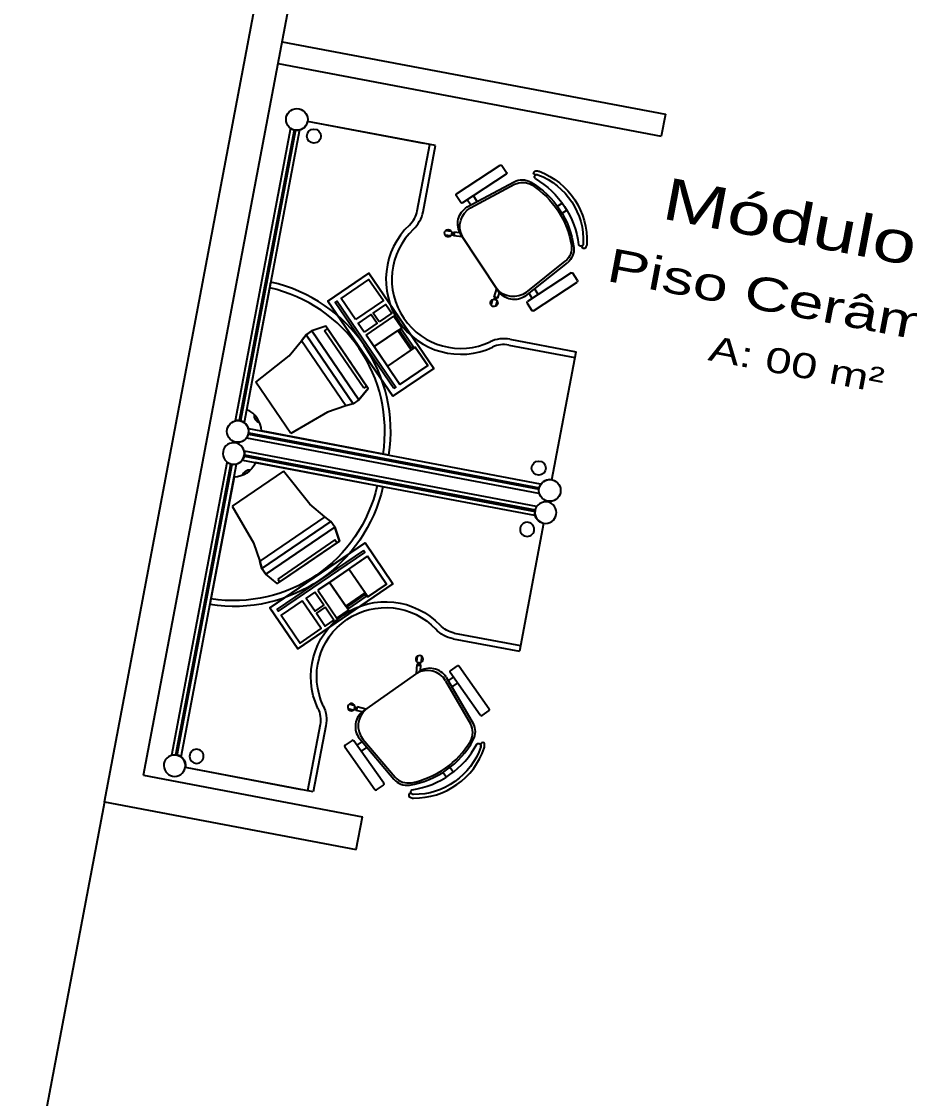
# Model space of a CAD drawing. Header units: inches. Extents: x -18604 to 2753, y -9056 to 3482.
# Drawn here: x -15505.6 to -15107.1, y -2644.3 to -2161.1 of the extents above; entities that cross this region are included whole.
import ezdxf
from ezdxf.enums import TextEntityAlignment as Align

# ---------------------------------------------------------------- set-up
doc = ezdxf.new("R2010")
doc.units = ezdxf.units.IN
for name, color, linetype in [('ESPECARQ', 2, 'Continuous'), ('Linha Fina', 253, 'Continuous'), ('MOVEIS', 2, 'Continuous'), ('Parede', 6, 'Continuous'), ('Parede Baixo', 4, 'Continuous'), ('TEXTO', 2, 'Continuous')]:
    doc.layers.add(name, color=color, linetype=linetype)
doc.styles.add('REGUA100', font='GOTHIC.TTF', dxfattribs={"width": 1.4})
doc.styles.add('REGUA60', font='GOTHIC.TTF', dxfattribs={"width": 1.4})

# ---------------------------------------------------------------- blocks, each defined once
blk = doc.blocks.new('INDUNI1')
at = {"color": 0, "style": 'REGUA100', "width": 1.4, "flags": 8}
for tag, p in [('NOME1', (0, 0)), ('NOME2', (0, -4.286))]:
    blk.add_attdef(tag, text='', height=2.5, dxfattribs=at).set_placement(p, align=Align.CENTER)
at = {"layer": 'ESPECARQ', "style": 'REGUA60', "width": 1.4}
blk.add_attdef('AREA', text='', height=1.5, dxfattribs=at).set_placement((0, -7.813), align=Align.CENTER)
at = {"layer": 'ESPECARQ', "style": 'REGUA60', "width": 1.4, "flags": 8}
for tag, p in [('PISO', (0, -10.313)), ('REVPAR', (0, -12.813)), ('PEDIR', (0, -15.313))]:
    blk.add_attdef(tag, text='', height=1.5, dxfattribs=at).set_placement(p, align=Align.CENTER)

msp = doc.modelspace()

# ---------------------------------------------------------------- linework, layer by layer
at = {"layer": 'Linha Fina'}
msp.add_line((-15468.44, -2511.24, 63.44), (-15505.62, -2707.76, 63.44), dxfattribs=at)
at = {"layer": 'MOVEIS'}
for p, q in [((-15325.01, -2215.78, 63.44), (-15377.23, -2205.9, 63.44)), ((-15319.82, -2216.76, 63.44), (-15377.23, -2205.9, 63.44)), ((-15384.95, -2208.95, 63.44), (-15409.8, -2340.26, 63.44)), ((-15383.28, -2209.74, 63.44), (-15407.95, -2340.14, 63.44)), ((-15382.65, -2209.86, 63.44), (-15407.33, -2340.26, 63.44)), ((-15380.8, -2209.73, 63.44), (-15405.65, -2341.05, 63.44)), ((-15328.04, -2245.98, 63.44), (-15322.42, -2216.27, 63.44)), ((-15325.44, -2246.47, 63.44), (-15319.82, -2216.76, 63.44)), ((-15310.35, -2238.41, 63.64), (-15290.79, -2225.54, 63.64)), ((-15290.04, -2225.69, 63.64), (-15287.94, -2228.87, 63.64)), ((-15288.1, -2229.63, 63.64), (-15307.65, -2242.5, 63.64)), ((-15305.61, -2244.3, 63.64), (-15284.54, -2232.98, 63.64)), ((-15304.07, -2244.65, 63.64), (-15284.32, -2234.12, 63.64)), ((-15308.41, -2242.35, 63.64), (-15310.5, -2239.16, 63.64)), ((-15303.99, -2243.5, 63.64), (-15305.56, -2241.12, 63.64)), ((-15301.18, -2241.83, 63.64), (-15302.83, -2239.33, 63.64)), ((-15265.11, -2243.93, 63.64), (-15262.97, -2242.53, 63.64)), ((-15263.01, -2247.12, 63.64), (-15260.87, -2245.71, 63.64)), ((-15312.75, -2255.22, 63.64), (-15315.27, -2254.94, 63.64)), ((-15311.58, -2255.55, 63.64), (-15311.6, -2255.76, 63.64)), ((-15308.9, -2255.86, 63.64), (-15311.58, -2255.55, 63.64)), ((-15291.75, -2281.91, 63.64), (-15308.43, -2256.57, 63.64)), ((-15312.98, -2257.26, 63.64), (-15315.51, -2256.98, 63.64)), ((-15311.74, -2256.97, 63.64), (-15311.76, -2257.17, 63.64)), ((-15307.73, -2257.63, 63.64), (-15311.76, -2257.17, 63.64)), ((-15279.36, -2284.18, 63.64), (-15260.64, -2269.3, 63.64)), ((-15279.08, -2282.63, 63.64), (-15261.6, -2268.65, 63.64)), ((-15349.78, -2274.02, 65.55), (-15368.1, -2286.51, 65.55)), ((-15349.78, -2274.02, 65.55), (-15349.78, -2274.02, 63.44)), ((-15320.64, -2316.76, 63.44), (-15349.78, -2274.02, 63.44)), ((-15320.64, -2316.76, 65.55), (-15349.78, -2274.02, 65.55)), ((-15258.96, -2273.89, 63.64), (-15278.52, -2286.76, 63.64)), ((-15256.11, -2277.23, 63.64), (-15258.21, -2274.04, 63.64)), ((-15404.5, -2335.26, 63.44), (-15393.67, -2278.03, 63.44)), ((-15362.23, -2285.31, 65.55), (-15349.71, -2276.78, 65.55)), ((-15349.71, -2276.78, 65.55), (-15343.25, -2286.24, 65.55)), ((-15275.83, -2290.86, 63.64), (-15256.27, -2277.98, 63.64)), ((-15355.78, -2294.78, 65.55), (-15362.23, -2285.31, 65.55)), ((-15292.45, -2280.85, 63.64), (-15293.62, -2284.73, 63.64)), ((-15293.42, -2284.79, 63.64), (-15293.62, -2284.73, 63.64)), ((-15292.06, -2285.21, 63.64), (-15292.26, -2285.15, 63.64)), ((-15291.28, -2282.62, 63.64), (-15292.06, -2285.21, 63.64)), ((-15277.99, -2283, 63.64), (-15276.43, -2285.38, 63.64)), ((-15275.34, -2281.08, 63.64), (-15273.7, -2283.59, 63.64)), ((-15368.1, -2286.51, 65.55), (-15338.96, -2329.25, 65.55)), ((-15364.86, -2287.11, 65.55), (-15363.99, -2286.51, 65.55)), ((-15338.47, -2325.81, 65.55), (-15364.86, -2287.11, 65.55)), ((-15363.99, -2286.51, 65.55), (-15337.6, -2325.21, 65.55)), ((-15343.25, -2286.24, 65.55), (-15355.78, -2294.78, 65.55)), ((-15347.81, -2291.9, 65.55), (-15342.07, -2287.98, 65.55)), ((-15342.07, -2287.98, 65.55), (-15339.39, -2291.91, 65.55)), ((-15294.19, -2285.82, 63.64), (-15294.92, -2288.25, 63.64)), ((-15292.22, -2286.41, 63.64), (-15292.96, -2288.84, 63.64)), ((-15278.68, -2287.52, 63.64), (-15276.58, -2290.7, 63.64)), ((-15354.59, -2296.52, 65.55), (-15348.69, -2292.5, 65.55)), ((-15351.02, -2301.75, 65.55), (-15338.5, -2293.22, 65.55)), ((-15348.69, -2292.5, 65.55), (-15346.01, -2296.42, 65.55)), ((-15345.14, -2295.83, 65.55), (-15347.81, -2291.9, 65.55)), ((-15339.39, -2291.91, 65.55), (-15345.14, -2295.83, 65.55)), ((-15338.5, -2293.22, 65.55), (-15334.93, -2298.45, 65.55)), ((-15377.92, -2301.65, 64.49), (-15375.31, -2299.87, 65.55)), ((-15375.31, -2299.87, 65.55), (-15377.92, -2301.65, 65.55)), ((-15369.03, -2297.83, 65.55), (-15375.31, -2299.87, 65.55)), ((-15354.2, -2330.83, 65.55), (-15375.31, -2299.87, 65.55)), ((-15375.31, -2299.87, 65.55), (-15354.2, -2330.83, 65.55)), ((-15369.59, -2299.82, 65.55), (-15368.28, -2298.93, 65.55)), ((-15352.06, -2325.53, 65.55), (-15369.59, -2299.82, 65.55)), ((-15359.52, -2311.78, 65.55), (-15369.03, -2297.83, 65.55)), ((-15350.76, -2324.63, 65.55), (-15368.28, -2298.93, 65.55)), ((-15357.58, -2314.63, 70.83), (-15367.54, -2300.02, 70.83)), ((-15351.91, -2300.45, 65.55), (-15354.59, -2296.52, 65.55)), ((-15346.01, -2296.42, 65.55), (-15351.91, -2300.45, 65.55)), ((-15334.93, -2298.45, 65.55), (-15336.67, -2299.64, 65.55)), ((-15336.67, -2299.64, 65.55), (-15330.73, -2308.36, 65.55)), ((-15335.94, -2299.78, 65.55), (-15335.07, -2299.18, 65.55)), ((-15330.59, -2307.63, 65.55), (-15335.94, -2299.78, 65.55)), ((-15335.07, -2299.18, 65.55), (-15329.72, -2307.03, 65.55)), ((-15385.58, -2311.03, 62.38), (-15379.94, -2304.31, 64.49)), ((-15377.92, -2301.65, 64.49), (-15379.94, -2304.31, 64.49)), ((-15379.94, -2304.31, 64.49), (-15377.92, -2301.65, 64.49)), ((-15356.81, -2332.62, 64.49), (-15377.92, -2301.65, 64.49)), ((-15356.81, -2332.62, 65.55), (-15377.92, -2301.65, 65.55)), ((-15335.84, -2324.01, 65.55), (-15351.02, -2301.75, 65.55)), ((-15286.46, -2303.65, 63.44), (-15256.75, -2309.27, 63.44)), ((-15330.73, -2308.36, 65.55), (-15328.98, -2307.17, 65.55)), ((-15329.72, -2307.03, 65.55), (-15330.59, -2307.63, 65.55)), ((-15328.98, -2307.17, 65.55), (-15323.32, -2315.48, 65.55)), ((-15286.95, -2306.24, 63.44), (-15257.24, -2311.86, 63.44)), ((-15267.61, -2366.68, 63.44), (-15256.75, -2309.27, 63.44)), ((-15400.51, -2322.87, 62.38), (-15385.58, -2311.03, 62.38)), ((-15359.52, -2311.78, 65.55), (-15350, -2325.74, 65.55)), ((-15364.16, -2316.22, 65.55), (-15354.2, -2330.83, 65.55)), ((-15338.96, -2329.25, 65.55), (-15320.64, -2316.76, 65.55)), ((-15323.32, -2315.48, 65.55), (-15335.84, -2324.01, 65.55)), ((-15320.64, -2316.76, 65.55), (-15320.64, -2316.76, 63.44)), ((-15384.81, -2345.89, 62.38), (-15400.51, -2322.87, 62.38)), ((-15350, -2325.74, 65.55), (-15354.2, -2330.83, 65.55)), ((-15350.76, -2324.63, 65.55), (-15352.06, -2325.53, 65.55)), ((-15350.76, -2324.63, 65.55), (-15350.76, -2324.63, 65.55)), ((-15350.76, -2324.63, 65.55), (-15350.76, -2324.63, 65.55)), ((-15337.6, -2325.21, 65.55), (-15338.47, -2325.81, 65.55)), ((-15360.02, -2333.53, 64.49), (-15368.34, -2336.32, 62.38)), ((-15356.81, -2332.62, 64.49), (-15360.02, -2333.53, 64.49)), ((-15356.81, -2332.62, 64.49), (-15360.02, -2333.53, 64.49)), ((-15354.2, -2330.83, 65.55), (-15356.81, -2332.62, 64.49)), ((-15354.2, -2330.83, 65.55), (-15356.81, -2332.62, 65.55)), ((-15368.34, -2336.32, 62.38), (-15384.81, -2345.89, 62.38)), ((-15404.59, -2347.91, 63.44), (-15273.6, -2372.69, 63.44)), ((-15403.8, -2343.76, 63.44), (-15272.81, -2368.54, 63.44)), ((-15403.79, -2346.23, 63.44), (-15273.26, -2370.93, 63.44)), ((-15403.68, -2345.61, 63.44), (-15273.15, -2370.31, 63.44)), ((-15340.76, -2355.63, 63.44), (-15397.99, -2344.8, 63.44)), ((-15406.46, -2357.84, 63.44), (-15275.48, -2382.62, 63.44)), ((-15405.68, -2353.69, 63.44), (-15274.69, -2378.47, 63.44)), ((-15405.67, -2356.16, 63.44), (-15275.14, -2380.86, 63.44)), ((-15405.55, -2355.54, 63.44), (-15275.02, -2380.23, 63.44)), ((-15438.17, -2490.21, 63.44), (-15413.32, -2358.9, 63.44)), ((-15436.32, -2490.09, 63.44), (-15411.65, -2359.69, 63.44)), ((-15435.7, -2490.21, 63.44), (-15411.02, -2359.81, 63.44)), ((-15434.02, -2491, 63.44), (-15409.17, -2359.68, 63.44)), ((-15388.01, -2362.79, 62.38), (-15411.03, -2378.49, 62.38)), ((-15343.44, -2369.81, 63.44), (-15400.68, -2358.98, 63.44)), ((-15376.17, -2377.71, 62.38), (-15388.01, -2362.79, 62.38)), ((-15410.22, -2365.49, 63.44), (-15421.05, -2422.72, 63.44)), ((-15411.03, -2378.49, 62.38), (-15401.46, -2394.96, 62.38)), ((-15369.45, -2383.35, 64.49), (-15376.17, -2377.71, 62.38)), ((-15366.79, -2385.37, 64.49), (-15397.76, -2406.48, 64.49)), ((-15366.79, -2385.37, 65.55), (-15397.76, -2406.48, 65.55)), ((-15366.79, -2385.37, 64.49), (-15369.45, -2383.35, 64.49)), ((-15366.79, -2385.37, 64.49), (-15369.45, -2383.35, 64.49)), ((-15365.01, -2387.99, 65.55), (-15366.79, -2385.37, 64.49)), ((-15365.01, -2387.99, 65.55), (-15366.79, -2385.37, 65.55)), ((-15271.32, -2386.25, 63.44), (-15282.18, -2443.66, 63.44)), ((-15365.01, -2387.99, 65.55), (-15395.97, -2409.1, 65.55)), ((-15395.97, -2409.1, 65.55), (-15365.01, -2387.99, 65.55)), ((-15379.62, -2397.95, 65.55), (-15365.01, -2387.99, 65.55)), ((-15362.97, -2394.26, 65.55), (-15365.01, -2387.99, 65.55)), ((-15401.46, -2394.96, 62.38), (-15398.67, -2403.27, 64.49)), ((-15394.14, -2424.17, 65.55), (-15351.4, -2395.03, 65.55)), ((-15364.96, -2393.71, 65.55), (-15390.67, -2411.23, 65.55)), ((-15364.07, -2395.02, 65.55), (-15389.78, -2412.54, 65.55)), ((-15376.92, -2403.78, 65.55), (-15362.97, -2394.26, 65.55)), ((-15364.07, -2395.02, 65.55), (-15364.96, -2393.71, 65.55)), ((-15364.07, -2395.02, 65.55), (-15364.07, -2395.02, 65.55)), ((-15364.07, -2395.02, 65.55), (-15364.07, -2395.02, 65.55)), ((-15351.4, -2395.03, 65.55), (-15338.92, -2413.35, 65.55)), ((-15352.21, -2398.41, 65.55), (-15390.91, -2424.8, 65.55)), ((-15390.32, -2425.67, 65.55), (-15351.61, -2399.28, 65.55)), ((-15350.41, -2401.04, 65.55), (-15372.68, -2416.22, 65.55)), ((-15351.61, -2399.28, 65.55), (-15352.21, -2398.41, 65.55)), ((-15341.88, -2413.56, 65.55), (-15350.41, -2401.04, 65.55)), ((-15397.76, -2406.48, 64.49), (-15398.67, -2403.27, 64.49)), ((-15398.67, -2403.27, 64.49), (-15397.76, -2406.48, 64.49)), ((-15376.92, -2403.78, 65.55), (-15390.88, -2413.29, 65.55)), ((-15374.08, -2401.84, 70.83), (-15388.69, -2411.8, 70.83)), ((-15397.76, -2406.48, 64.49), (-15395.97, -2409.1, 65.55)), ((-15395.97, -2409.1, 65.55), (-15397.76, -2406.48, 65.55)), ((-15390.88, -2413.29, 65.55), (-15395.97, -2409.1, 65.55)), ((-15390.67, -2411.23, 65.55), (-15389.78, -2412.54, 65.55)), ((-15338.92, -2413.35, 63.44), (-15381.65, -2442.49, 63.44)), ((-15338.92, -2413.35, 65.55), (-15381.65, -2442.49, 65.55)), ((-15350.18, -2419.23, 65.55), (-15341.88, -2413.56, 65.55)), ((-15338.92, -2413.35, 65.55), (-15338.92, -2413.35, 63.44)), ((-15373.98, -2417.11, 65.55), (-15377.91, -2419.79, 65.55)), ((-15377.91, -2419.79, 65.55), (-15373.89, -2425.69, 65.55)), ((-15369.96, -2423.01, 65.55), (-15373.98, -2417.11, 65.55)), ((-15372.68, -2416.22, 65.55), (-15364.14, -2428.74, 65.55)), ((-15360.09, -2423.43, 65.55), (-15351.37, -2417.48, 65.55)), ((-15351.51, -2418.22, 65.55), (-15359.36, -2423.57, 65.55)), ((-15358.77, -2424.44, 65.55), (-15350.92, -2419.09, 65.55)), ((-15350.92, -2419.09, 65.55), (-15351.51, -2418.22, 65.55)), ((-15351.37, -2417.48, 65.55), (-15350.18, -2419.23, 65.55)), ((-15381.65, -2442.49, 65.55), (-15394.14, -2424.17, 65.55)), ((-15390.91, -2424.8, 65.55), (-15390.32, -2425.67, 65.55)), ((-15379.65, -2420.98, 65.55), (-15389.12, -2427.43, 65.55)), ((-15371.12, -2433.5, 65.55), (-15379.65, -2420.98, 65.55)), ((-15373.89, -2425.69, 65.55), (-15369.96, -2423.01, 65.55)), ((-15369.37, -2423.88, 65.55), (-15373.29, -2426.56, 65.55)), ((-15365.45, -2429.63, 65.55), (-15369.37, -2423.88, 65.55)), ((-15364.14, -2428.74, 65.55), (-15358.91, -2425.17, 65.55)), ((-15358.91, -2425.17, 65.55), (-15360.09, -2423.43, 65.55)), ((-15359.36, -2423.57, 65.55), (-15358.77, -2424.44, 65.55)), ((-15389.12, -2427.43, 65.55), (-15380.58, -2439.95, 65.55)), ((-15373.29, -2426.56, 65.55), (-15369.37, -2432.31, 65.55)), ((-15369.37, -2432.31, 65.55), (-15365.45, -2429.63, 65.55)), ((-15380.58, -2439.95, 65.55), (-15371.12, -2433.5, 65.55)), ((-15311.89, -2438.04, 63.44), (-15282.18, -2443.66, 63.44)), ((-15311.39, -2435.45, 63.44), (-15281.69, -2441.07, 63.44)), ((-15381.65, -2442.49, 65.55), (-15381.65, -2442.49, 63.44)), ((-15328.38, -2453.62, 63.64), (-15328.05, -2449.57, 63.64)), ((-15328.18, -2448.36, 63.64), (-15327.98, -2445.83, 63.64)), ((-15327.85, -2449.59, 63.64), (-15328.05, -2449.57, 63.64)), ((-15326.64, -2452.39, 63.64), (-15326.42, -2449.71, 63.64)), ((-15326.42, -2449.71, 63.64), (-15326.63, -2449.69, 63.64)), ((-15326.13, -2448.52, 63.64), (-15325.93, -2445.99, 63.64)), ((-15327.34, -2452.89, 63.64), (-15352.12, -2470.38, 63.64)), ((-15299.75, -2472.33, 63.64), (-15313.25, -2453.2, 63.64)), ((-15313.12, -2452.44, 63.64), (-15310.01, -2450.25, 63.64)), ((-15309.25, -2450.38, 63.64), (-15295.75, -2469.5, 63.64)), ((-15315.28, -2456.85, 63.64), (-15304.12, -2476.25, 63.64)), ((-15314.98, -2455.3, 63.64), (-15302.99, -2475.99, 63.64)), ((-15314.14, -2456.89, 63.64), (-15311.81, -2455.25, 63.64)), ((-15312.37, -2459.65, 63.64), (-15309.92, -2457.92, 63.64)), ((-15356.11, -2468.07, 63.64), (-15358.56, -2467.42, 63.64)), ((-15355.06, -2468.8, 63.64), (-15355.01, -2468.6, 63.64)), ((-15351.09, -2469.65, 63.64), (-15355.01, -2468.6, 63.64)), ((-15356.64, -2470.06, 63.64), (-15359.09, -2469.4, 63.64)), ((-15355.43, -2470.18, 63.64), (-15355.37, -2469.98, 63.64)), ((-15352.82, -2470.88, 63.64), (-15355.43, -2470.18, 63.64)), ((-15295.88, -2470.26, 63.64), (-15298.99, -2472.46, 63.64)), ((-15371.66, -2476.54, 63.44), (-15377.28, -2506.24, 63.44)), ((-15369.07, -2477.03, 63.44), (-15374.69, -2506.73, 63.44)), ((-15357.3, -2483.63, 63.64), (-15360.41, -2485.83, 63.64)), ((-15353.98, -2482.84, 63.64), (-15338.51, -2501.06, 63.64)), ((-15352.43, -2483.07, 63.64), (-15337.88, -2500.08, 63.64)), ((-15360.55, -2486.59, 63.64), (-15347.04, -2505.72, 63.64)), ((-15343.04, -2502.89, 63.64), (-15356.54, -2483.76, 63.64)), ((-15352.77, -2484.17, 63.64), (-15355.1, -2485.81, 63.64)), ((-15350.76, -2486.75, 63.64), (-15353.21, -2488.48, 63.64)), ((-15379.87, -2505.75, 63.44), (-15432.09, -2495.87, 63.44)), ((-15374.69, -2506.73, 63.44), (-15432.09, -2495.87, 63.44)), ((-15316.41, -2497.97, 63.64), (-15314.94, -2500.06, 63.64)), ((-15313.3, -2495.77, 63.64), (-15311.82, -2497.86, 63.64)), ((-15346.28, -2505.85, 63.64), (-15343.17, -2503.65, 63.64))]:
    msp.add_line(p, q, dxfattribs=at)
at = {"layer": 'MOVEIS', "extrusion": (0.826234, 0.563328, 0)}
for p, q in [((-15377.92, -2301.65, 65.55), (-15377.92, -2301.65, 64.49)), ((-15356.81, -2332.62, 65.55), (-15356.81, -2332.62, 64.49))]:
    msp.add_line(p, q, dxfattribs=at)
at = {"layer": 'MOVEIS', "extrusion": (0.563328, -0.826234, 0)}
for p, q in [((-15366.79, -2385.37, 65.55), (-15366.79, -2385.37, 64.49)), ((-15397.76, -2406.48, 65.55), (-15397.76, -2406.48, 64.49))]:
    msp.add_line(p, q, dxfattribs=at)
at = {"layer": 'MOVEIS', "elevation": 63.64}
msp.add_lwpolyline([(-15299.49, -2486.54, -0.323529), (-15329.73, -2507.9, -0.122717), (-15330.37, -2507.72, -0.605717), (-15330.3, -2505.79, 0.237888), (-15301.28, -2485.31, -0.605717), (-15299.44, -2485.89)], format="xyb", dxfattribs=at)
msp.add_lwpolyline([(-15330.3, -2505.79, 0.237888), (-15301.28, -2485.31, -0.605717), (-15299.44, -2485.89, -0.122717), (-15299.49, -2486.54, -0.323529), (-15329.73, -2507.9, -0.122717), (-15330.37, -2507.72, -0.605717)], format="xyb", close=True, dxfattribs=at)
at = {"layer": 'MOVEIS'}
for centre, radius in [((-15382.05, -2204.99, 63.44), 4.86), ((-15374.4, -2212.5, 63.44), 3.17), ((-15408.55, -2345.01, 63.44), 4.86), ((-15273.52, -2361.48, 63.44), 3.17), ((-15268.53, -2371.5, 63.44), 4.86), ((-15327.2, -2449.19, 63.64), 0.545), ((-15355.65, -2469.27, 63.64), 0.545)]:
    msp.add_circle(centre, radius, dxfattribs=at)
for centre, radius, start, end in [((-15382.05, -2204.99, 63.44), 4.91, 233.8119, 349.2862), ((-15339.65, -2243.78, 63.44), 11.82, 313.3118, 349.2862), ((-15339.65, -2243.78, 63.44), 14.46, 313.3118, 349.2862), ((-15308.52, -2276.81, 63.44), 33.57, 133.3118, 295.2607), ((-15308.52, -2276.81, 63.44), 30.93, 133.3118, 295.2607), ((-15408.55, -2345.01, 63.44), 65.97, 351.0936, 77.4789), ((-15408.55, -2345.01, 63.44), 68.61, 351.0936, 77.4789), ((-15289.15, -2317.86, 63.44), 14.46, 79.2862, 115.2607), ((-15289.15, -2317.86, 63.44), 11.82, 79.2862, 115.2607), ((-15408.55, -2345.01, 63.44), 10.56, 1.1157, 67.4567), ((-15398.12, -2337.9, 63.44), 3.14, 170.8791, 257.6934), ((-15408.55, -2345.01, 63.44), 4.91, 323.8119, 104.7606), ((-15268.53, -2371.5, 63.44), 4.91, 79.2862, 156.8676), ((-15327.06, -2447.18, 63.64), 1.63, 277.9356, 253.7559), ((-15327.19, -2449.1, 63.64), 0.817, 217.1996, 313.579), ((-15323.48, -2461.96, 63.64), 9.66, 31.9673, 119.627), ((-15322.32, -2460, 63.64), 8.71, 32.6503, 125.2195), ((-15312.81, -2452.89, 63.64), 0.545, 125.2195, 215.2195), ((-15309.7, -2450.69, 63.64), 0.545, 35.2195, 125.2195), ((-15357.6, -2468.74, 63.64), 1.63, 356.6831, 332.5034), ((-15355.74, -2469.25, 63.64), 0.817, 296.8601, 33.2394), ((-15347.1, -2477.5, 63.64), 8.71, 125.2195, 217.7888), ((-15344.86, -2477.06, 63.64), 9.66, 130.812, 218.4717), ((-15299.31, -2472.02, 63.64), 0.545, 215.2195, 305.2195), ((-15296.19, -2469.82, 63.64), 0.545, 305.2195, 35.2195), ((-15310.73, -2480.05, 63.64), 7.62, 329.4834, 29.9196), ((-15309.58, -2479.81, 63.64), 7.62, 331.6148, 30.0983), ((-15356.99, -2484.08, 63.64), 0.545, 35.2195, 125.2195), ((-15337.58, -2464.69, 63.64), 39.44, 278.8242, 331.6148), ((-15360.1, -2486.27, 63.64), 0.545, 125.2195, 215.2195), ((-15338.14, -2463.89, 63.64), 39.44, 280.9556, 329.4834), ((-15329.38, -2476.29, 63.64), 33.24, 269.3433, 341.0957), ((-15298.67, -2485.45, 63.64), 0.852, 349.894, 185.4086), ((-15300.78, -2486.13, 63.64), 1.36, 342.0894, 10.074), ((-15300.78, -2486.13, 63.64), 2.99, 341.7624, 10.074), ((-15343.48, -2503.2, 63.64), 0.545, 305.2195, 35.2195), ((-15332.7, -2496.13, 63.64), 7.62, 220.3408, 278.8242), ((-15332.09, -2495.13, 63.64), 7.62, 220.5194, 280.9556), ((-15346.6, -2505.4, 63.64), 0.545, 215.2195, 305.2195), ((-15331.04, -2508.3, 63.64), 0.852, 65.0304, 260.5451), ((-15329.7, -2506.54, 63.64), 2.99, 240.365, 268.6766)]:
    msp.add_arc(centre, radius, start, end, dxfattribs=at)
at = {"layer": 'MOVEIS', "extrusion": (0, 0, -1)}
for centre, major_axis, start_param, end_param in [((-15290.49, -2225.99, 63.64), (-0.385, 0.385), 0.203279, 1.774075), ((-15288.4, -2229.17, 63.64), (-0.385, 0.385), 1.774075, 3.344871), ((-15280.94, -2239.7, 63.64), (-5.39, 5.39), 0.292661, 1.31339), ((-15274.95, -2228.98, 63.64), (-0.602, 0.602), 3.865169, 7.277544), ((-15274.38, -2230.84, 63.64), (-0.77, 0.77), 4.746885, 6.925335), ((-15274.38, -2230.84, 63.64), (-0.77, 0.77), 4.746885, 6.925335), ((-15294.83, -2265.78, 63.64), (-27.89, 27.89), 1.30698, 2.24117), ((-15294.83, -2265.78, 63.64), (-27.89, 27.89), 1.30698, 2.24117), ((-15274.34, -2231.11, 63.64), (-2.12, 2.12), 0.64215, 1.136282), ((-15274.34, -2231.11, 63.64), (-0.963, 0.963), 0.64215, 1.130574), ((-15274.34, -2231.11, 63.64), (-0.963, 0.963), 0.64215, 1.130574), ((-15285.1, -2259.37, 63.64), (-22.35, 22.35), 1.148273, 2.399878), ((-15285.1, -2259.37, 63.64), (-22.35, 22.35), 1.148273, 2.399878), ((-15285.1, -2259.37, 63.64), (-23.5, 23.5), 1.147917, 2.400233), ((-15280.74, -2240.85, 63.64), (-5.39, 5.39), 0.295779, 1.35059), ((-15296.97, -2267.19, 63.64), (-27.89, 27.89), 1.31339, 2.23476), ((-15297.78, -2267.72, 63.64), (-27.89, 27.89), 1.35059, 2.19756), ((-15310.05, -2238.86, 63.64), (-0.385, 0.385), 4.915668, 6.486464), ((-15299.23, -2253.01, 63.64), (-6.83, 6.83), 5.013275, 6.543226), ((-15301.15, -2251.78, 63.64), (-6.16, 6.16), 4.915668, 6.531306), ((-15307.95, -2242.05, 63.64), (-0.385, 0.385), 3.344871, 4.915668), ((-15314.13, -2256.1, 63.64), (-1.16, 1.16), 2.672284, 8.533454), ((-15312.12, -2256.31, 63.64), (-0.385, 0.385), 0.203279, 6.486464), ((-15312.21, -2256.3, 63.64), (-0.578, 0.578), 1.628175, 3.310312), ((-15254.65, -2260.81, 63.64), (-0.77, 0.77), 2.906, 5.084451), ((-15254.65, -2260.81, 63.64), (-0.77, 0.77), 2.906, 5.084451), ((-15254.88, -2260.67, 63.64), (-0.963, 0.963), 2.417576, 2.906), ((-15254.88, -2260.67, 63.64), (-0.963, 0.963), 2.417576, 2.906), ((-15254.88, -2260.67, 63.64), (-2.12, 2.12), 2.411869, 2.906), ((-15266.36, -2262.69, 63.64), (-5.39, 5.39), 2.19756, 3.252371), ((-15265.38, -2263.33, 63.64), (-5.39, 5.39), 2.23476, 3.255489), ((-15253.17, -2262.07, 63.64), (-0.602, 0.602), 2.553792, 5.966166), ((-15258.66, -2274.34, 63.64), (-0.385, 0.385), 0.203279, 1.774075), ((-15256.57, -2277.53, 63.64), (-0.385, 0.385), 1.774075, 3.344871), ((-15292.97, -2285.4, 63.64), (-0.385, 0.385), 0.203279, 6.486464), ((-15293, -2285.49, 63.64), (-0.578, 0.578), 0.237838, 1.919975), ((-15284.84, -2274.87, 63.64), (-6.83, 6.83), 3.288109, 4.81806), ((-15284.47, -2277.12, 63.64), (-6.16, 6.16), 3.30003, 4.915668), ((-15293.57, -2287.33, 63.64), (-1.16, 1.16), 1.297882, 7.159051), ((-15278.22, -2287.22, 63.64), (-0.385, 0.385), 4.915668, 6.486464), ((-15276.13, -2290.4, 63.64), (-0.385, 0.385), 3.344871, 4.915668), ((-15410.43, -2354.94, 63.44), (3.43, 3.43), 4.113981, 10.397166), ((-15410.43, -2354.94, 63.44), (3.47, 3.47), 0.527777, 2.987797), ((-15410.43, -2354.94, 63.44), (7.46, 7.46), 1.178852, 2.336721), ((-15403.32, -2365.36, 63.44), (2.22, 2.22), 4.141781, 5.656977), ((-15410.43, -2354.94, 63.44), (48.52, 48.52), 1.003932, 2.511641), ((-15410.43, -2354.94, 63.44), (46.65, 46.65), 1.003932, 2.511641), ((-15270.4, -2381.43, 63.44), (3.43, 3.43), 4.113981, 10.397166), ((-15270.4, -2381.43, 63.44), (3.47, 3.47), 2.543185, 3.897234), ((-15278.71, -2388.94, 63.44), (2.24, 2.24), 4.113981, 10.397166), ((-15342.22, -2454.97, 63.44), (23.74, 23.74), 3.486108, 6.31265), ((-15342.22, -2454.97, 63.44), (21.87, 21.87), 3.486108, 6.31265), ((-15309.2, -2423.83, 63.44), (10.23, 10.23), 2.543185, 3.171058), ((-15309.2, -2423.83, 63.44), (8.36, 8.36), 2.543185, 3.171058), ((-15383.27, -2474.34, 63.44), (10.23, 10.23), 0.344515, 0.972388), ((-15383.27, -2474.34, 63.44), (8.36, 8.36), 0.344515, 0.972388), ((-15427.05, -2490.77, 63.44), (2.24, 2.24), 4.113981, 10.397166), ((-15436.92, -2494.96, 63.44), (3.43, 3.43), 4.113981, 10.397166), ((-15436.92, -2494.96, 63.44), (3.47, 3.47), -1.04302, 0.972388)]:
    msp.add_ellipse(centre, major_axis=major_axis, ratio=1, start_param=start_param, end_param=end_param, dxfattribs=at)
at = {"layer": 'MOVEIS'}
for points in [[(-15338.96, -2329.25, 65.55), (-15368.1, -2286.51, 65.55), (-15349.78, -2274.02, 65.55), (-15320.64, -2316.76, 65.55)], [(-15349.78, -2274.02, 65.55), (-15349.78, -2274.02, 63.44), (-15320.64, -2316.76, 63.44), (-15320.64, -2316.76, 65.55)], [(-15355.78, -2294.78, 65.55), (-15362.23, -2285.31, 65.55), (-15349.71, -2276.78, 65.55), (-15343.25, -2286.24, 65.55)], [(-15338.47, -2325.81, 65.55), (-15364.86, -2287.11, 65.55), (-15363.99, -2286.51, 65.55), (-15337.6, -2325.21, 65.55)], [(-15345.14, -2295.83, 65.55), (-15347.81, -2291.9, 65.55), (-15342.07, -2287.98, 65.55), (-15339.39, -2291.91, 65.55)], [(-15351.91, -2300.45, 65.55), (-15354.59, -2296.52, 65.55), (-15348.69, -2292.5, 65.55), (-15346.01, -2296.42, 65.55)], [(-15351.02, -2301.75, 65.55), (-15338.5, -2293.22, 65.55), (-15334.93, -2298.45, 65.55), (-15347.37, -2306.93, 65.55)], [(-15356.81, -2332.62, 65.55), (-15377.92, -2301.65, 65.55), (-15375.31, -2299.87, 65.55), (-15354.2, -2330.83, 65.55)], [(-15354.2, -2330.83, 65.55), (-15350, -2325.74, 65.55), (-15369.03, -2297.83, 65.55), (-15375.31, -2299.87, 65.55)], [(-15341.42, -2315.65, 65.55), (-15347.37, -2306.93, 65.55), (-15336.67, -2299.64, 65.55), (-15330.73, -2308.36, 65.55)], [(-15330.59, -2307.63, 65.55), (-15335.94, -2299.78, 65.55), (-15335.07, -2299.18, 65.55), (-15329.72, -2307.03, 65.55)], [(-15360.02, -2333.53, 64.49), (-15379.94, -2304.31, 64.49), (-15377.92, -2301.65, 64.49), (-15356.81, -2332.62, 64.49)], [(-15335.84, -2324.01, 65.55), (-15323.32, -2315.48, 65.55), (-15328.98, -2307.17, 65.55), (-15341.42, -2315.65, 65.55)], [(-15369.45, -2383.35, 64.49), (-15398.67, -2403.27, 64.49), (-15397.76, -2406.48, 64.49), (-15366.79, -2385.37, 64.49)], [(-15366.79, -2385.37, 65.55), (-15397.76, -2406.48, 65.55), (-15395.97, -2409.1, 65.55), (-15365.01, -2387.99, 65.55)], [(-15365.01, -2387.99, 65.55), (-15362.97, -2394.26, 65.55), (-15390.88, -2413.29, 65.55), (-15395.97, -2409.1, 65.55)], [(-15351.4, -2395.03, 65.55), (-15394.14, -2424.17, 65.55), (-15381.65, -2442.49, 65.55), (-15338.92, -2413.35, 65.55)], [(-15352.21, -2398.41, 65.55), (-15390.91, -2424.8, 65.55), (-15390.32, -2425.67, 65.55), (-15351.61, -2399.28, 65.55)], [(-15350.41, -2401.04, 65.55), (-15341.88, -2413.56, 65.55), (-15350.18, -2419.23, 65.55), (-15358.67, -2406.79, 65.55)], [(-15358.67, -2406.79, 65.55), (-15367.39, -2412.73, 65.55), (-15360.09, -2423.43, 65.55), (-15351.37, -2417.48, 65.55)], [(-15381.65, -2442.49, 65.55), (-15381.65, -2442.49, 63.44), (-15338.92, -2413.35, 63.44), (-15338.92, -2413.35, 65.55)], [(-15372.68, -2416.22, 65.55), (-15364.14, -2428.74, 65.55), (-15358.91, -2425.17, 65.55), (-15367.39, -2412.73, 65.55)], [(-15373.98, -2417.11, 65.55), (-15377.91, -2419.79, 65.55), (-15373.89, -2425.69, 65.55), (-15369.96, -2423.01, 65.55)], [(-15351.51, -2418.22, 65.55), (-15359.36, -2423.57, 65.55), (-15358.77, -2424.44, 65.55), (-15350.92, -2419.09, 65.55)], [(-15379.65, -2420.98, 65.55), (-15389.12, -2427.43, 65.55), (-15380.58, -2439.95, 65.55), (-15371.12, -2433.5, 65.55)], [(-15369.37, -2423.88, 65.55), (-15373.29, -2426.56, 65.55), (-15369.37, -2432.31, 65.55), (-15365.45, -2429.63, 65.55)]]:
    msp.add_3dface(points, dxfattribs=at)
at = {"layer": 'Parede'}
for p, q in [((-15468.44, -2511.24, 63.44), (-15298.34, -1612.19, 63.44)), ((-15450.91, -2499.29, 63.44), (-15323.57, -1826.23, 63.44)), ((-15450.91, -2499.29, 63.44), (-15352.65, -2517.88, 63.44)), ((-15468.44, -2511.24, 63.44), (-15355.44, -2532.62, 63.44)), ((-15355.44, -2532.62, 63.44), (-15352.65, -2517.88, 63.44))]:
    msp.add_line(p, q, dxfattribs=at)
at = {"layer": 'Parede Baixo'}
for p, q in [((-15388.63, -2170.13, 63.44), (-15216.68, -2202.66, 63.44)), ((-15390.49, -2179.96, 63.44), (-15218.54, -2212.49, 63.44)), ((-15216.68, -2202.66, 63.44), (-15218.54, -2212.49, 63.44))]:
    msp.add_line(p, q, dxfattribs=at)

# ---------------------------------------------------------------- block references
at = {"layer": 'TEXTO'}
ref = msp.add_blockref('INDUNI1', (-15147.95, -2262.78), dxfattribs=dict(at, xscale=7.499999999995258, yscale=7.499999999992724, zscale=7.5, rotation=349.2862480787863))
ref.add_attrib('NOME1', 'Módulo 1', dxfattribs={"layer": '0', "color": 0, "height": 18.75, "rotation": 349.2862, "style": 'REGUA100', "width": 1.4, "flags": 8}).set_placement((-15147.95, -2262.78), align=Align.CENTER)
ref.add_attrib('NOME2', 'Piso Cerâmico', dxfattribs={"layer": '0', "color": 0, "height": 15, "rotation": 349.2862, "style": 'REGUA100', "width": 1.4, "flags": 8}).set_placement((-15153.92, -2294.36), align=Align.CENTER)
ref.add_attrib('AREA', 'A: 00 m²', dxfattribs={"layer": 'ESPECARQ', "height": 11.25, "rotation": 349.2862, "style": 'REGUA60', "width": 1.4}).set_placement((-15158.84, -2320.36), align=Align.CENTER)

doc.saveas('drawing.dxf')
